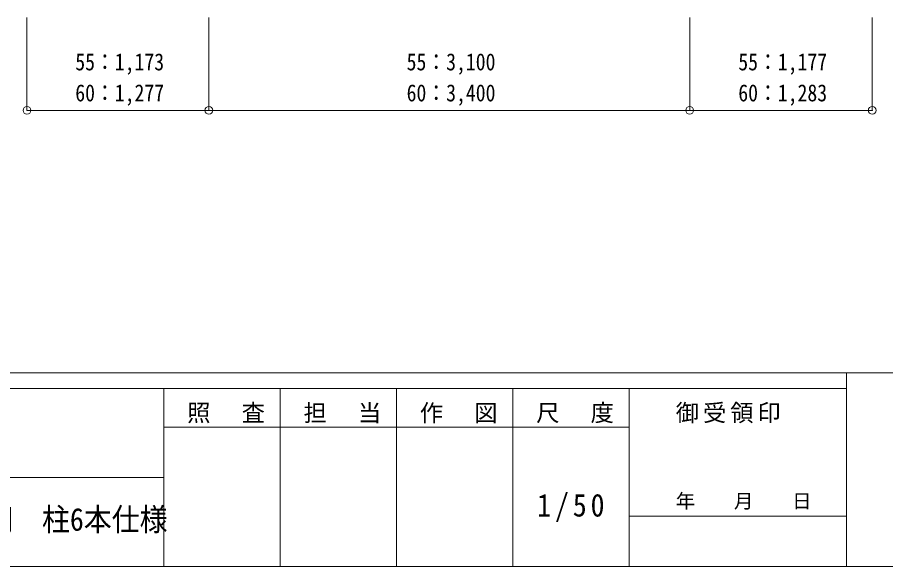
# Model space of a CAD drawing. Units: millimetres at full size, sheet at 1:50; details may follow other scales. Extents: x -14053 to 14053, y -9700 to 9700.
# Drawn here: x 3557 to 9155, y -9700 to -6157 of the extents above; entities that cross this region are included whole.
import ezdxf
from ezdxf.enums import TextEntityAlignment as Align

# ---------------------------------------------------------------- set-up
doc = ezdxf.new("R2010")
doc.units = ezdxf.units.MM
doc.header["$LTSCALE"] = 50
doc.header["$PDMODE"] = 32
doc.header["$PDSIZE"] = 50
doc.layers.add('0-8_外構', color=6, linetype='Continuous', lineweight=9)
doc.layers.add('F-0_ﾚｲﾔ240', color=7, linetype='Continuous', lineweight=9)
doc.styles.add('ＭＳ ゴシック', font='')
doc.styles.get('ＭＳ ゴシック').set_extended_font_data('MS Gothic')

msp = doc.modelspace()

# ---------------------------------------------------------------- linework, layer by layer
at = {"layer": '0-8_外構'}
for p, q in [((3618.9, -6756.54), (3618.9, -6156.54)), ((4791.55, -6756.54), (4791.55, -6156.54)), ((7891.55, -6756.54), (7891.55, -6156.54)), ((9068.57, -6756.54), (9068.57, -6156.54))]:
    msp.add_line(p, q, dxfattribs=at)
msp.add_lwpolyline([(3618.9, -6756.54), (4791.55, -6756.54), (7891.55, -6756.54), (9068.57, -6756.54)], dxfattribs=at)
for p in [(3618.9, -6756.54), (4791.55, -6756.54), (7891.55, -6756.54), (9068.57, -6756.54)]:
    msp.add_point(p, dxfattribs=at)
at = {"layer": 'F-0_ﾚｲﾔ240', "color": 5, "lineweight": 5}
for p, q in [((-14053.43, -8450), (13346.57, -8450)), ((8901.98, -8450), (8901.98, -9700)), ((-14053.43, -8550), (8901.98, -8550)), ((4501.97, -8550), (4501.97, -9700)), ((5251.97, -8550), (5251.97, -9700)), ((6001.97, -8550), (6001.97, -9700)), ((6751.97, -8550), (6751.97, -9700)), ((7501.97, -8550), (7501.97, -9700)), ((4501.97, -8800), (7501.97, -8800)), ((-5748.03, -9125), (4501.97, -9125)), ((7501.97, -9375), (8901.98, -9375)), ((-14053.43, -9700), (13346.57, -9700))]:
    msp.add_line(p, q, dxfattribs=at)

# ---------------------------------------------------------------- texts
at = {"layer": '0-8_外構', "color": 7, "style": 'ＭＳ ゴシック', "width": 0.85}
for s, p in [('55：1,173', (3930.22, -6531.54)), ('55：3,100', (6066.55, -6531.54)), ('55：1,177', (8205.06, -6531.54)), ('60：1,277', (3930.22, -6731.54)), ('60：3,400', (6066.55, -6731.54)), ('60：1,283', (8205.06, -6731.54))]:
    msp.add_text(s, height=110, dxfattribs=at).set_placement(p, align=Align.BOTTOM_LEFT)
at = {"layer": 'F-0_ﾚｲﾔ240', "style": 'ＭＳ ゴシック'}
msp.add_text('年\u3000\u3000月\u3000\u3000日', height=91.64, dxfattribs=at).set_placement((7801.98, -9350), align=Align.BOTTOM_LEFT)
at = {"layer": 'F-0_ﾚｲﾔ240', "style": 'ＭＳ ゴシック', "width": 0.9}
msp.add_text('積雪100㎝仕様\u3000横(2)連棟セット\u30003台用\u3000柱6本仕様', height=146.6, dxfattribs=at).set_placement((207.89, -9512.5), align=Align.BOTTOM_LEFT)
at = {"layer": 'F-0_ﾚｲﾔ240', "attachment_point": 7, "style": 'ＭＳ ゴシック'}
for s, insert, char_height in [('\\T1.17;照\u3000査', (4651.98, -8775), 110), ('\\T1.17;担\u3000当', (5401.98, -8775), 110), ('\\T1.17;作\u3000図', (6151.97, -8775), 110), ('\\T1.17;尺\u3000度', (6901.98, -8775), 110), ('\\T1.17;御受領印', (7801.97, -8775), 110), ('\\T1.28;\\W0.9;1/50', (6908.22, -9412.5), 146.6)]:
    msp.add_mtext(s, dxfattribs=dict(at, insert=insert, char_height=char_height))

doc.saveas('drawing.dxf')
